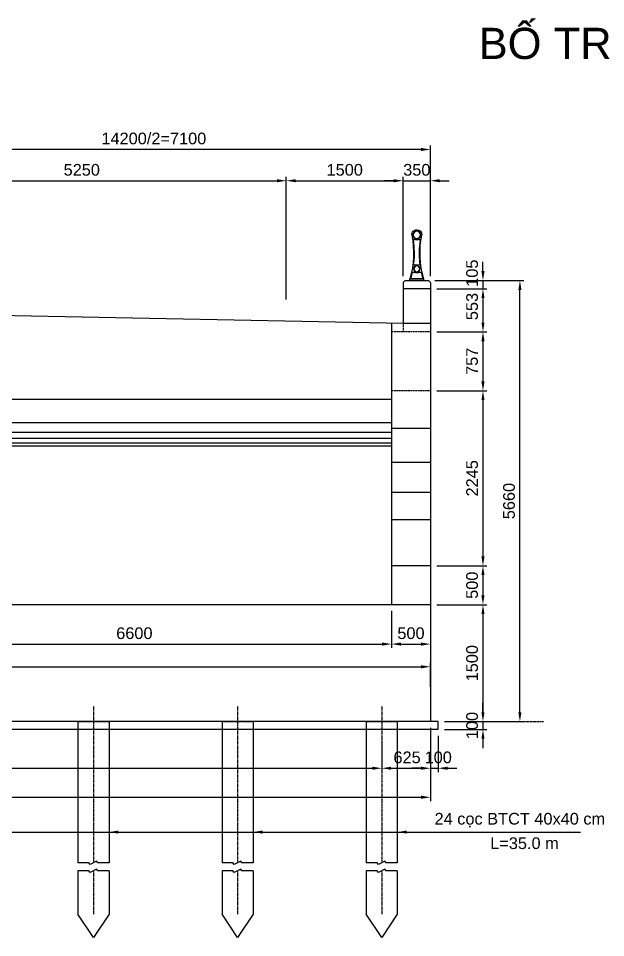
# Model space of a CAD drawing. Header units: millimetres. Extents: x 226202 to 432323, y 191488 to 280899.
# Drawn here: x 415012 to 422549, y 262339 to 274133 of the extents above; entities that cross this region are included whole.
import ezdxf
from ezdxf.enums import TextEntityAlignment as Align

# ---------------------------------------------------------------- set-up
doc = ezdxf.new("R2010")
doc.units = ezdxf.units.MM
doc.header["$LTSCALE"] = 10
doc.header["$MEASUREMENT"] = 0
doc.linetypes.add('CENTER', pattern=[2, 1.25, -0.25, 0.25, -0.25])
doc.linetypes.add('HIDDEN', pattern=[0.375, 0.25, -0.125])
doc.layers.add('dim', color=1, linetype='Continuous')
doc.layers.add('Lien', color=3, linetype='Continuous')
doc.styles.add('ARIAL', font='VNARIAL.TTF')
doc.styles.add('ARIALH', font='VHARIAL.TTF')
doc.styles.add('Dim', font='arial.ttf')
doc.dimstyles.new('1-100', dxfattribs={"dimscale": 100, "dimtxt": 1.5, "dimasz": 1.2, "dimexe": 0.5, "dimexo": 0.8, "dimtad": 1, "dimdec": 0, "dimtxsty": 'Dim', "dimcen": 1.5, "dimclrd": 1, "dimclre": 8, "dimclrt": 3, "dimadec": 0, "dimazin": 0, "dimtfac": 1, "dimtdec": 0, "dimtix": 1, "dimtmove": 2, "dimatfit": 3, "dimfxl": 1, "dimarcsym": 0})

# ---------------------------------------------------------------- blocks, each defined once
blk = doc.blocks.new('Lancan')
at = {"layer": 'Lien', "color": 8}
for p, q in [((-90, 0), (-90, 20)), ((-90, 0), (-45, 0)), ((-84, 20), (84, 20)), ((-45, 0), (45, 0)), ((45, 0), (90, 0)), ((90, 0), (90, 20))]:
    blk.add_line(p, q, dxfattribs=at)
for centre, radius in [((0, 585), 50.8), ((0, 585), 46.6), ((0, 150), 40.9), ((0, 150), 37.6)]:
    blk.add_circle(centre, radius, dxfattribs=at)
for centre, radius, start, end in [((0, 585), 65.2, 90, 180), ((0, 585), 65.2, 0, 90), ((-1196, 352), 1155, 343.3182, 11.6595), ((-33, 514), 13.2, 63.1738, 170.4641), ((-1382, 345), 1347, 354.8124, 7.3213), ((0, 585), 65.2, 244.4863, 270), ((0, 585), 65.2, 270, 295.5137), ((33, 514), 13.2, 9.5359, 116.8262), ((1382, 345), 1347, 172.6787, 185.1876), ((1196, 352), 1155, 168.3405, 196.6818), ((-20, 219), 21.1, 168.5937, 269.602), ((-3, 163), 39, 85.9628, 116.8835), ((3, 163), 39, 63.1165, 94.0372), ((20, 219), 21.1, 270.398, 11.4063), ((-1041, 328), 1006, 342.1726, 346.0631), ((-41, 85), 23.9, 50.7971, 179.0995), ((-3, 135), 39, 233.4483, 274.0372), ((3, 135), 39, 265.9628, 306.5517), ((41, 85), 23.9, 0.9005, 129.2029), ((1041, 328), 1006, 193.9369, 197.8274)]:
    blk.add_arc(centre, radius, start, end, dxfattribs=at)
blk = doc.blocks.new('*D75')
at = {"color": 8, "lineweight": -2, "transparency": 16777216}
for p, q in [((413201, 270875), (413201, 272100)), ((418451, 270527), (418451, 272100))]:
    blk.add_line(p, q, dxfattribs=at)
at = {"color": 1, "lineweight": -2, "transparency": 16777216}
blk.add_line((413321, 272050), (418331, 272050), dxfattribs=at)
at = {"color": 1, "transparency": 16777216}
for points in [[(413321, 272070), (413321, 272030), (413201, 272050)], [(418331, 272070), (418331, 272030), (418451, 272050)]]:
    blk.add_solid(points, dxfattribs=at)
at = {"layer": 'Defpoints', "color": 0, "transparency": 16777216}
for p in [(418451, 272050), (413201, 270795), (418451, 270447)]:
    blk.add_point(p, dxfattribs=at)
at = {"color": 3, "transparency": 16777216, "insert": (415826, 272189), "char_height": 150, "attachment_point": 5, "style": 'Dim'}
blk.add_mtext('5250', dxfattribs=at)
blk = doc.blocks.new('*D76')
at = {"color": 8, "lineweight": -2, "transparency": 16777216}
for p, q in [((418451, 270527), (418451, 272100)), ((419951, 270825), (419951, 272100))]:
    blk.add_line(p, q, dxfattribs=at)
at = {"color": 1, "lineweight": -2, "transparency": 16777216}
blk.add_line((418571, 272050), (419831, 272050), dxfattribs=at)
at = {"color": 1, "transparency": 16777216}
for points in [[(418571, 272070), (418571, 272030), (418451, 272050)], [(419831, 272070), (419831, 272030), (419951, 272050)]]:
    blk.add_solid(points, dxfattribs=at)
at = {"layer": 'Defpoints', "color": 0, "transparency": 16777216}
for p in [(419951, 272050), (419951, 270745), (418451, 270447)]:
    blk.add_point(p, dxfattribs=at)
at = {"color": 3, "transparency": 16777216, "insert": (419201, 272189), "char_height": 150, "attachment_point": 5, "style": 'Dim'}
blk.add_mtext('1500', dxfattribs=at)
blk = doc.blocks.new('*D77')
at = {"color": 8, "lineweight": -2, "transparency": 16777216}
for p, q in [((419951, 270825), (419951, 272100)), ((420301, 270825), (420301, 272100))]:
    blk.add_line(p, q, dxfattribs=at)
at = {"color": 1, "lineweight": -2, "transparency": 16777216}
for p, q in [((419831, 272050), (419711, 272050)), ((419951, 272050), (420301, 272050)), ((420421, 272050), (420541, 272050))]:
    blk.add_line(p, q, dxfattribs=at)
at = {"color": 1, "transparency": 16777216}
for points in [[(419831, 272070), (419831, 272030), (419951, 272050)], [(420421, 272070), (420421, 272030), (420301, 272050)]]:
    blk.add_solid(points, dxfattribs=at)
at = {"layer": 'Defpoints', "color": 0, "transparency": 16777216}
for p in [(420301, 272050), (419951, 270745), (420301, 270745)]:
    blk.add_point(p, dxfattribs=at)
at = {"color": 3, "transparency": 16777216, "insert": (420126, 272189), "char_height": 150, "attachment_point": 5, "style": 'Dim'}
blk.add_mtext('350', dxfattribs=at)
blk = doc.blocks.new('*D78')
at = {"color": 8, "lineweight": -2, "transparency": 16777216}
for p, q in [((413201, 271411), (413201, 272501)), ((420301, 271411), (420301, 272501))]:
    blk.add_line(p, q, dxfattribs=at)
at = {"color": 1, "lineweight": -2, "transparency": 16777216}
blk.add_line((420181, 272451), (413321, 272451), dxfattribs=at)
at = {"color": 1, "transparency": 16777216}
for points in [[(413321, 272471), (413321, 272431), (413201, 272451)], [(420181, 272471), (420181, 272431), (420301, 272451)]]:
    blk.add_solid(points, dxfattribs=at)
at = {"layer": 'Defpoints', "color": 0, "transparency": 16777216}
for p in [(413201, 272451), (413201, 271331), (420301, 271331)]:
    blk.add_point(p, dxfattribs=at)
at = {"color": 3, "transparency": 16777216, "insert": (416751, 272591), "char_height": 150, "attachment_point": 5, "style": 'Dim'}
blk.add_mtext('14200/2=7100', dxfattribs=at)
blk = doc.blocks.new('*D91')
at = {"color": 8, "lineweight": -2, "transparency": 16777216}
for p, q in [((420381, 270664), (421025, 270664)), ((420381, 270111), (421025, 270111))]:
    blk.add_line(p, q, dxfattribs=at)
at = {"color": 1, "lineweight": -2, "transparency": 16777216}
blk.add_line((420975, 270544), (420975, 270231), dxfattribs=at)
at = {"color": 1, "transparency": 16777216}
for points in [[(420955, 270544), (420995, 270544), (420975, 270664)], [(420955, 270231), (420995, 270231), (420975, 270111)]]:
    blk.add_solid(points, dxfattribs=at)
at = {"layer": 'Defpoints', "color": 0, "transparency": 16777216}
for p in [(420301, 270664), (420301, 270111), (420975, 270111)]:
    blk.add_point(p, dxfattribs=at)
at = {"color": 3, "transparency": 16777216, "insert": (420836, 270436), "char_height": 150, "attachment_point": 5, "rotation": 90, "style": 'Dim'}
blk.add_mtext('553', dxfattribs=at)
blk = doc.blocks.new('*D92')
at = {"color": 8, "lineweight": -2, "transparency": 16777216}
for p, q in [((420381, 270111), (421025, 270111)), ((420381, 269355), (421025, 269355))]:
    blk.add_line(p, q, dxfattribs=at)
at = {"color": 1, "lineweight": -2, "transparency": 16777216}
blk.add_line((420975, 269991), (420975, 269475), dxfattribs=at)
at = {"color": 1, "transparency": 16777216}
for points in [[(420955, 269991), (420995, 269991), (420975, 270111)], [(420955, 269475), (420995, 269475), (420975, 269355)]]:
    blk.add_solid(points, dxfattribs=at)
at = {"layer": 'Defpoints', "color": 0, "transparency": 16777216}
for p in [(420301, 270111), (420301, 269355), (420975, 269355)]:
    blk.add_point(p, dxfattribs=at)
at = {"color": 3, "transparency": 16777216, "insert": (420836, 269733), "char_height": 150, "attachment_point": 5, "rotation": 90, "style": 'Dim'}
blk.add_mtext('757', dxfattribs=at)
blk = doc.blocks.new('*D93')
at = {"color": 8, "lineweight": -2, "transparency": 16777216}
for p, q in [((420381, 269355), (421025, 269355)), ((420381, 267110), (421025, 267110))]:
    blk.add_line(p, q, dxfattribs=at)
at = {"color": 1, "lineweight": -2, "transparency": 16777216}
blk.add_line((420975, 269235), (420975, 267230), dxfattribs=at)
at = {"color": 1, "transparency": 16777216}
for points in [[(420955, 269235), (420995, 269235), (420975, 269355)], [(420955, 267230), (420995, 267230), (420975, 267110)]]:
    blk.add_solid(points, dxfattribs=at)
at = {"layer": 'Defpoints', "color": 0, "transparency": 16777216}
for p in [(420301, 269355), (420301, 267110), (420975, 267110)]:
    blk.add_point(p, dxfattribs=at)
at = {"color": 3, "transparency": 16777216, "insert": (420836, 268232), "char_height": 150, "attachment_point": 5, "rotation": 90, "style": 'Dim'}
blk.add_mtext('2245', dxfattribs=at)
blk = doc.blocks.new('*D94')
at = {"color": 8, "lineweight": -2, "transparency": 16777216}
for p, q in [((420381, 267110), (421025, 267110)), ((420381, 266610), (421025, 266610))]:
    blk.add_line(p, q, dxfattribs=at)
at = {"color": 1, "lineweight": -2, "transparency": 16777216}
blk.add_line((420975, 266990), (420975, 266730), dxfattribs=at)
at = {"color": 1, "transparency": 16777216}
for points in [[(420955, 266990), (420995, 266990), (420975, 267110)], [(420955, 266730), (420995, 266730), (420975, 266610)]]:
    blk.add_solid(points, dxfattribs=at)
at = {"layer": 'Defpoints', "color": 0, "transparency": 16777216}
for p in [(420301, 267110), (420301, 266610), (420975, 266610)]:
    blk.add_point(p, dxfattribs=at)
at = {"color": 3, "transparency": 16777216, "insert": (420836, 266860), "char_height": 150, "attachment_point": 5, "rotation": 90, "style": 'Dim'}
blk.add_mtext('500', dxfattribs=at)
blk = doc.blocks.new('*D95')
at = {"color": 8, "lineweight": -2, "transparency": 16777216}
for p, q in [((420381, 266610), (421025, 266610)), ((420481, 265110), (421025, 265110))]:
    blk.add_line(p, q, dxfattribs=at)
at = {"color": 1, "lineweight": -2, "transparency": 16777216}
blk.add_line((420975, 266490), (420975, 265230), dxfattribs=at)
at = {"color": 1, "transparency": 16777216}
for points in [[(420955, 266490), (420995, 266490), (420975, 266610)], [(420955, 265230), (420995, 265230), (420975, 265110)]]:
    blk.add_solid(points, dxfattribs=at)
at = {"layer": 'Defpoints', "color": 0, "transparency": 16777216}
for p in [(420301, 266610), (420401, 265110), (420975, 265110)]:
    blk.add_point(p, dxfattribs=at)
at = {"color": 3, "transparency": 16777216, "insert": (420836, 265860), "char_height": 150, "attachment_point": 5, "rotation": 90, "style": 'Dim'}
blk.add_mtext('1500', dxfattribs=at)
blk = doc.blocks.new('*D96')
at = {"color": 1, "lineweight": -2, "transparency": 16777216}
for p, q in [((420975, 265230), (420975, 265350)), ((420975, 265110), (420975, 265010)), ((420975, 264890), (420975, 264770))]:
    blk.add_line(p, q, dxfattribs=at)
at = {"color": 8, "lineweight": -2, "transparency": 16777216}
for p, q in [((420481, 265110), (421025, 265110)), ((420481, 265010), (421025, 265010))]:
    blk.add_line(p, q, dxfattribs=at)
at = {"color": 1, "transparency": 16777216}
for points in [[(420955, 265230), (420995, 265230), (420975, 265110)], [(420955, 264890), (420995, 264890), (420975, 265010)]]:
    blk.add_solid(points, dxfattribs=at)
at = {"layer": 'Defpoints', "color": 0, "transparency": 16777216}
for p in [(420401, 265110), (420401, 265010), (420975, 265010)]:
    blk.add_point(p, dxfattribs=at)
at = {"color": 3, "transparency": 16777216, "insert": (420836, 265060), "char_height": 150, "attachment_point": 5, "rotation": 90, "style": 'Dim'}
blk.add_mtext('100', dxfattribs=at)
blk = doc.blocks.new('*D97')
at = {"color": 8, "lineweight": -2, "transparency": 16777216}
for p, q in [((420552, 270770), (421499, 270770)), ((420704, 265110), (421499, 265110))]:
    blk.add_line(p, q, dxfattribs=at)
at = {"color": 1, "lineweight": -2, "transparency": 16777216}
blk.add_line((421449, 265230), (421449, 270650), dxfattribs=at)
at = {"color": 1, "transparency": 16777216}
for points in [[(421429, 270650), (421469, 270650), (421449, 270770)], [(421429, 265230), (421469, 265230), (421449, 265110)]]:
    blk.add_solid(points, dxfattribs=at)
at = {"layer": 'Defpoints', "color": 0, "transparency": 16777216}
for p in [(420472, 270770), (421449, 270770), (420624, 265110)]:
    blk.add_point(p, dxfattribs=at)
at = {"color": 3, "transparency": 16777216, "insert": (421310, 267940), "char_height": 150, "attachment_point": 5, "rotation": 90, "style": 'Dim'}
blk.add_mtext('5660', dxfattribs=at)
blk = doc.blocks.new('*D98')
at = {"color": 1, "lineweight": -2, "transparency": 16777216}
for p, q in [((420975, 270890), (420975, 271010)), ((420975, 270770), (420975, 270664)), ((420975, 270544), (420975, 270424))]:
    blk.add_line(p, q, dxfattribs=at)
at = {"color": 8, "lineweight": -2, "transparency": 16777216}
for p, q in [((420356, 270770), (421025, 270770)), ((420461, 270664), (421025, 270664))]:
    blk.add_line(p, q, dxfattribs=at)
at = {"color": 1, "transparency": 16777216}
for points in [[(420955, 270890), (420995, 270890), (420975, 270770)], [(420955, 270544), (420995, 270544), (420975, 270664)]]:
    blk.add_solid(points, dxfattribs=at)
at = {"layer": 'Defpoints', "color": 0, "transparency": 16777216}
for p in [(420276, 270770), (420381, 270664), (420975, 270664)]:
    blk.add_point(p, dxfattribs=at)
at = {"color": 3, "transparency": 16777216, "insert": (420836, 270864), "char_height": 150, "attachment_point": 5, "rotation": 90, "style": 'Dim'}
blk.add_mtext('105', dxfattribs=at)
blk = doc.blocks.new('*D100')
at = {"color": 8, "lineweight": -2, "transparency": 16777216}
for p, q in [((413201, 266530), (413201, 266055)), ((419801, 266450), (419801, 266055))]:
    blk.add_line(p, q, dxfattribs=at)
at = {"color": 1, "lineweight": -2, "transparency": 16777216}
blk.add_line((413321, 266105), (419681, 266105), dxfattribs=at)
at = {"color": 1, "transparency": 16777216}
for points in [[(413321, 266125), (413321, 266085), (413201, 266105)], [(419681, 266125), (419681, 266085), (419801, 266105)]]:
    blk.add_solid(points, dxfattribs=at)
at = {"layer": 'Defpoints', "color": 0, "transparency": 16777216}
for p in [(413201, 266610), (419801, 266530), (419801, 266105)]:
    blk.add_point(p, dxfattribs=at)
at = {"color": 3, "transparency": 16777216, "insert": (416501, 266244), "char_height": 150, "attachment_point": 5, "style": 'Dim'}
blk.add_mtext('6600', dxfattribs=at)
blk = doc.blocks.new('*D101')
at = {"color": 8, "lineweight": -2, "transparency": 16777216}
for p, q in [((406101, 265557), (406101, 265864)), ((420301, 265557), (420301, 265864))]:
    blk.add_line(p, q, dxfattribs=at)
at = {"color": 1, "lineweight": -2, "transparency": 16777216}
blk.add_line((406221, 265814), (420181, 265814), dxfattribs=at)
at = {"color": 1, "transparency": 16777216}
for points in [[(406221, 265834), (406221, 265794), (406101, 265814)], [(420181, 265834), (420181, 265794), (420301, 265814)]]:
    blk.add_solid(points, dxfattribs=at)
at = {"layer": 'Defpoints', "color": 0, "transparency": 16777216}
for p in [(420301, 265814), (406101, 265477), (420301, 265477)]:
    blk.add_point(p, dxfattribs=at)
at = {"color": 3, "transparency": 16777216, "insert": (413201, 265953), "char_height": 150, "attachment_point": 5, "style": 'Dim'}
blk.add_mtext('14200', dxfattribs=at)
blk = doc.blocks.new('*D164')
at = {"color": 8, "lineweight": -2, "transparency": 16777216}
for p, q in [((420301, 265030), (420301, 264462)), ((419676, 264817), (419676, 264462))]:
    blk.add_line(p, q, dxfattribs=at)
at = {"color": 1, "lineweight": -2, "transparency": 16777216}
blk.add_line((419796, 264512), (420181, 264512), dxfattribs=at)
at = {"color": 1, "transparency": 16777216}
for points in [[(419796, 264532), (419796, 264492), (419676, 264512)], [(420181, 264532), (420181, 264492), (420301, 264512)]]:
    blk.add_solid(points, dxfattribs=at)
at = {"layer": 'Defpoints', "color": 0, "transparency": 16777216}
for p in [(420301, 265110), (419676, 264897), (420301, 264512)]:
    blk.add_point(p, dxfattribs=at)
at = {"color": 3, "transparency": 16777216, "insert": (420001, 264651), "char_height": 150, "attachment_point": 5, "style": 'Dim'}
blk.add_mtext('625', dxfattribs=at)
blk = doc.blocks.new('*D165')
at = {"color": 8, "lineweight": -2, "transparency": 16777216}
for p, q in [((420301, 265030), (420301, 264462)), ((420401, 264930), (420401, 264462))]:
    blk.add_line(p, q, dxfattribs=at)
at = {"color": 1, "lineweight": -2, "transparency": 16777216}
for p, q in [((420181, 264512), (420061, 264512)), ((420301, 264512), (420401, 264512)), ((420521, 264512), (420641, 264512))]:
    blk.add_line(p, q, dxfattribs=at)
at = {"color": 1, "transparency": 16777216}
for points in [[(420181, 264532), (420181, 264492), (420301, 264512)], [(420521, 264532), (420521, 264492), (420401, 264512)]]:
    blk.add_solid(points, dxfattribs=at)
at = {"layer": 'Defpoints', "color": 0, "transparency": 16777216}
for p in [(420301, 265110), (420401, 265010), (420401, 264512)]:
    blk.add_point(p, dxfattribs=at)
at = {"color": 3, "transparency": 16777216, "insert": (420401, 264651), "char_height": 150, "attachment_point": 5, "style": 'Dim'}
blk.add_mtext('100', dxfattribs=at)
blk = doc.blocks.new('*D166')
at = {"color": 8, "lineweight": -2, "transparency": 16777216}
for p, q in [((406101, 264779), (406101, 264090)), ((420301, 264818), (420301, 264090))]:
    blk.add_line(p, q, dxfattribs=at)
at = {"color": 1, "lineweight": -2, "transparency": 16777216}
blk.add_line((406221, 264140), (420181, 264140), dxfattribs=at)
at = {"color": 1, "transparency": 16777216}
for points in [[(406221, 264160), (406221, 264120), (406101, 264140)], [(420181, 264160), (420181, 264120), (420301, 264140)]]:
    blk.add_solid(points, dxfattribs=at)
at = {"layer": 'Defpoints', "color": 0, "transparency": 16777216}
for p in [(420301, 264898), (406101, 264859), (420301, 264140)]:
    blk.add_point(p, dxfattribs=at)
at = {"color": 3, "transparency": 16777216, "insert": (413201, 264279), "char_height": 150, "attachment_point": 5, "style": 'Dim'}
blk.add_mtext('14200', dxfattribs=at)
blk = doc.blocks.new('*D176')
at = {"color": 8, "lineweight": -2, "transparency": 16777216}
for p, q in [((419801, 266530), (419801, 266055)), ((420301, 266530), (420301, 266055))]:
    blk.add_line(p, q, dxfattribs=at)
at = {"color": 1, "lineweight": -2, "transparency": 16777216}
blk.add_line((419921, 266105), (420181, 266105), dxfattribs=at)
at = {"color": 1, "transparency": 16777216}
for points in [[(419921, 266125), (419921, 266085), (419801, 266105)], [(420181, 266125), (420181, 266085), (420301, 266105)]]:
    blk.add_solid(points, dxfattribs=at)
at = {"layer": 'Defpoints', "color": 0, "transparency": 16777216}
for p in [(419801, 266610), (420301, 266610), (420301, 266105)]:
    blk.add_point(p, dxfattribs=at)
at = {"color": 3, "transparency": 16777216, "insert": (420051, 266244), "char_height": 150, "attachment_point": 5, "style": 'Dim'}
blk.add_mtext('500', dxfattribs=at)
blk = doc.blocks.new('*D179')
at = {"color": 8, "lineweight": -2, "transparency": 16777216}
for p, q in [((406726, 264865), (406726, 264462)), ((419676, 264865), (419676, 264462))]:
    blk.add_line(p, q, dxfattribs=at)
at = {"color": 1, "lineweight": -2, "transparency": 16777216}
blk.add_line((406846, 264512), (419556, 264512), dxfattribs=at)
at = {"color": 1, "transparency": 16777216}
for points in [[(406846, 264532), (406846, 264492), (406726, 264512)], [(419556, 264532), (419556, 264492), (419676, 264512)]]:
    blk.add_solid(points, dxfattribs=at)
at = {"layer": 'Defpoints', "color": 0, "transparency": 16777216}
for p in [(406726, 264945), (419676, 264945), (419676, 264512)]:
    blk.add_point(p, dxfattribs=at)
at = {"color": 3, "transparency": 16777216, "insert": (413282, 264673), "char_height": 150, "attachment_point": 5, "style": 'Dim'}
blk.add_mtext('7@1850=12950', dxfattribs=at)

msp = doc.modelspace()

# ---------------------------------------------------------------- linework, layer by layer
at = {"color": 3}
msp.add_line((419950.9, 270216.7), (413200.9, 270351.7), dxfattribs=at)
at = {"color": 2, "linetype": 'HIDDEN'}
for p, q in [((419950.9, 270216.7), (419950.9, 270111.3)), ((420300.9, 270111.3), (419800.9, 270111.3))]:
    msp.add_line(p, q, dxfattribs=at)
at = {"color": 2}
for p, q in [((415775.9, 265109.9), (415775.9, 263296.7)), ((416175.9, 265109.9), (416175.9, 263296.7)), ((417625.9, 265109.9), (417625.9, 263296.7)), ((418025.9, 265109.9), (418025.9, 263296.7)), ((419475.9, 265109.9), (419475.9, 263296.7)), ((419875.9, 265109.9), (419875.9, 263296.7)), ((415775.9, 263196.2), (415775.9, 262639.2)), ((416175.9, 263196.2), (416175.9, 262639.2)), ((417625.9, 263196.2), (417625.9, 262639.2)), ((418025.9, 263196.2), (418025.9, 262639.2)), ((419475.9, 263196.2), (419475.9, 262639.2)), ((419875.9, 263196.2), (419875.9, 262639.2)), ((415975.9, 262339.2), (415775.9, 262639.2)), ((416175.9, 262639.2), (415975.9, 262339.2)), ((417825.9, 262339.2), (417625.9, 262639.2)), ((418025.9, 262639.2), (417825.9, 262339.2)), ((419675.9, 262339.2), (419475.9, 262639.2)), ((419875.9, 262639.2), (419675.9, 262339.2))]:
    msp.add_line(p, q, dxfattribs=at)
at = {"color": 8, "linetype": 'HIDDEN', "ltscale": 5}
for p, q in [((415775.9, 265109.9), (416175.9, 265109.9)), ((417625.9, 265109.9), (418025.9, 265109.9)), ((419475.9, 265109.9), (419875.9, 265109.9)), ((421350.9, 265109.9), (421750.9, 265109.9))]:
    msp.add_line(p, q, dxfattribs=at)
at = {"layer": 'dim', "color": 1, "linetype": 'CENTER', "ltscale": 0.2}
for p, q in [((415975.9, 265309.9), (415975.9, 263296.7)), ((417825.9, 265309.9), (417825.9, 263296.7)), ((419675.9, 265309.9), (419675.9, 263296.7)), ((415975.9, 263196.2), (415975.9, 262639.2)), ((417825.9, 263196.2), (417825.9, 262639.2)), ((419675.9, 263196.2), (419675.9, 262639.2))]:
    msp.add_line(p, q, dxfattribs=at)
at = {"layer": 'dim', "color": 8, "ltscale": 1000}
for p, q in [((415915.7, 263296.7), (415775.9, 263296.7)), ((415932.8, 263276.5), (415915.7, 263296.7)), ((416016.8, 263318.4), (415932.8, 263276.5)), ((416030.8, 263297.1), (416016.8, 263318.4)), ((416175.9, 263297.1), (416030.8, 263297.1)), ((417765.7, 263296.7), (417625.9, 263296.7)), ((417782.8, 263276.5), (417765.7, 263296.7)), ((417866.8, 263318.4), (417782.8, 263276.5)), ((417880.8, 263297.1), (417866.8, 263318.4)), ((418025.9, 263297.1), (417880.8, 263297.1)), ((419615.7, 263296.7), (419475.9, 263296.7)), ((419632.8, 263276.5), (419615.7, 263296.7)), ((419716.8, 263318.4), (419632.8, 263276.5)), ((419730.8, 263297.1), (419716.8, 263318.4)), ((419875.9, 263297.1), (419730.8, 263297.1)), ((415915.7, 263196.2), (415775.9, 263196.2)), ((415932.8, 263176), (415915.7, 263196.2)), ((416016.8, 263218), (415932.8, 263176)), ((416030.8, 263196.7), (416016.8, 263218)), ((416175.9, 263196.7), (416030.8, 263196.7)), ((417765.7, 263196.2), (417625.9, 263196.2)), ((417782.8, 263176), (417765.7, 263196.2)), ((417866.8, 263218), (417782.8, 263176)), ((417880.8, 263196.7), (417866.8, 263218)), ((418025.9, 263196.7), (417880.8, 263196.7)), ((419615.7, 263196.2), (419475.9, 263196.2)), ((419632.8, 263176), (419615.7, 263196.2)), ((419716.8, 263218), (419632.8, 263176)), ((419730.8, 263196.7), (419716.8, 263218)), ((419875.9, 263196.7), (419730.8, 263196.7))]:
    msp.add_line(p, q, dxfattribs=at)
at = {"layer": 'Lien'}
for p, q in [((419975.9, 270769.7), (419950.9, 270744.7)), ((419950.9, 270744.7), (419950.9, 270216.7)), ((420300.9, 270664.3), (419950.9, 270664.3)), ((419975.9, 270769.7), (420275.9, 270769.7)), ((420275.9, 270769.7), (420300.9, 270744.7)), ((420300.9, 270744.7), (420300.9, 265109.9)), ((419800.9, 270219.7), (419800.9, 266609.9)), ((420300.9, 270216.7), (419950.9, 270216.7)), ((413200.9, 269246.7), (419800.9, 269246.7)), ((413200.9, 268946.7), (419800.9, 268946.7)), ((413200.9, 268646.7), (419800.9, 268646.7)), ((420300.9, 267109.8), (419800.9, 267109.8)), ((420300.9, 266609.9), (406100.9, 266609.9)), ((420400.9, 265009.9), (406000.9, 265009.9)), ((420300.9, 265109.9), (406100.9, 265109.9)), ((420400.9, 265109.9), (420300.9, 265109.9)), ((420400.9, 265009.9), (420400.9, 265109.9))]:
    msp.add_line(p, q, dxfattribs=at)
at = {"layer": 'Lien', "color": 2, "linetype": 'HIDDEN'}
msp.add_line((420300.9, 269354.8), (419800.9, 269354.8), dxfattribs=at)
at = {"layer": 'Lien', "color": 8}
for p, q in [((413200.9, 268824.4), (419800.9, 268824.4)), ((420300.9, 268872.9), (419800.9, 268872.9)), ((413200.9, 268745.5), (419800.9, 268745.5)), ((413200.9, 268689.1), (419800.9, 268689.1)), ((420300.9, 268434.9), (419800.9, 268434.9)), ((420300.9, 268050.1), (419800.9, 268050.1)), ((420300.9, 267697.4), (419800.9, 267697.4))]:
    msp.add_line(p, q, dxfattribs=at)

# ---------------------------------------------------------------- block references
at = {"layer": 'Lien', "xscale": -1, "rotation": 359.9999999999838}
msp.add_blockref('Lancan', (420125.9, 270769.7), dxfattribs=at)

# ---------------------------------------------------------------- texts
at = {"color": 4, "style": 'ARIALH'}
msp.add_text('bè trÝ chung cÇu (2/2)', height=400, dxfattribs=at).set_placement((420919.6, 273611.9))
at = {"color": 7, "style": 'ARIAL'}
for s, p in [('24 cäc BTCT 40x40 cm', (421448.5, 263848.9)), ('L=35.0 m', (421507.8, 263550.9))]:
    msp.add_text(s, height=150, dxfattribs=at).set_placement(p, align=Align.MIDDLE)

# ---------------------------------------------------------------- dimensions: what is measured, and where the dimension line sits
dim = msp.add_linear_dim(base=(413200.9, 272451.3), p1=(420300.9, 271331.4), p2=(413200.9, 271331.4), angle=180, text='14200/2=<>', dimstyle='1-100')
dim.commit()
dim.dimension.update_dxf_attribs({"geometry": '*D78', "text_midpoint": (416750.9, 272591.4)})
for base, p1, p2, picture, middle in [((418450.9, 272049.5), (413200.9, 270795), (418450.9, 270446.7), '*D75', (415825.9, 272188.6)), ((419950.9, 272049.5), (418450.9, 270446.7), (419950.9, 270744.7), '*D76', (419200.9, 272188.6)), ((420300.9, 272049.5), (419950.9, 270744.7), (420300.9, 270744.7), '*D77', (420125.9, 272188.7)), ((419800.9, 266104.8), (413200.9, 266609.9), (419800.9, 266529.9), '*D100', (416500.9, 266243.9)), ((420300.9, 266104.8), (419800.9, 266609.9), (420300.9, 266609.9), '*D176', (420050.9, 266243.9)), ((420300.9, 265813.6), (406100.9, 265477.3), (420300.9, 265477.3), '*D101', (413200.9, 265952.7)), ((420300.9, 264140), (406100.9, 264859.4), (420300.9, 264897.9), '*D166', (413200.9, 264279.1))]:
    dim = msp.add_linear_dim(base=base, p1=p1, p2=p2, dimstyle='1-100')
    dim.commit()
    dim.dimension.update_dxf_attribs({"geometry": picture, "text_midpoint": middle})
for base, p1, p2, picture, middle in [((420975, 270664.3), (420275.9, 270769.7), (420380.9, 270664.3), '*D98', (420835.9, 270864.4)), ((420975, 270111.3), (420300.9, 270664.3), (420300.9, 270111.3), '*D91', (420835.8, 270436.3))]:
    dim = msp.add_linear_dim(base=base, p1=p1, p2=p2, angle=90, dimstyle='1-100')
    dim.commit()
    dim.dimension.update_dxf_attribs({"geometry": picture, "text_midpoint": middle, "dimtype": 160})
for base, p1, p2, picture, middle in [((421448.7, 270769.7), (420624.4, 265109.9), (420472.1, 270769.7), '*D97', (421309.6, 267939.8)), ((420974.9817, 269354.762), (420300.9236, 270111.272), (420300.9236, 269354.762), '*D92', (420836.2028, 269733.017)), ((420975, 267109.8), (420300.9, 269354.8), (420300.9, 267109.8), '*D93', (420835.9, 268232.3)), ((420975, 266609.9), (420300.9, 267109.8), (420300.9, 266609.9), '*D94', (420835.9, 266859.8)), ((420975, 265109.9), (420300.9, 266609.9), (420400.9, 265109.9), '*D95', (420835.9, 265859.9)), ((420975, 265009.9), (420400.9, 265109.9), (420400.9, 265009.9), '*D96', (420835.9, 265059.9))]:
    dim = msp.add_linear_dim(base=base, p1=p1, p2=p2, angle=90, dimstyle='1-100')
    dim.commit()
    dim.dimension.update_dxf_attribs({"geometry": picture, "text_midpoint": middle})
for base, p1, p2, picture, middle in [((420300.9, 264512.1), (419675.9, 264896.7), (420300.9, 265109.9), '*D164', (420000.9, 264651.2)), ((420400.9, 264512.1), (420300.9, 265109.9), (420400.9, 265009.9), '*D165', (420400.9, 264651.2))]:
    dim = msp.add_linear_dim(base=base, p1=p1, p2=p2, dimstyle='1-100')
    dim.commit()
    dim.dimension.update_dxf_attribs({"geometry": picture, "text_midpoint": middle, "dimtype": 160})
dim = msp.add_linear_dim(base=(419675.9, 264512.1), p1=(406725.9, 264944.7), p2=(419675.9, 264944.7), text='7@1850=<>', dimstyle='1-100')
dim.commit()
dim.dimension.update_dxf_attribs({"geometry": '*D179', "text_midpoint": (413282.4, 264673), "dimtype": 160})

# ---------------------------------------------------------------- leaders
for points in [[(414325.9, 263693.2), (416675.8, 263693.2)], [(416175.9, 263693.2), (418525.8, 263693.2)], [(418025.9, 263693.2), (420375.8, 263693.2)], [(419875.9, 263693.2), (422225.8, 263693.2)]]:
    msp.add_leader(points, dimstyle='1-100', override={"dimgap": 0.625, "dimtad": 0})

doc.saveas('drawing.dxf')
